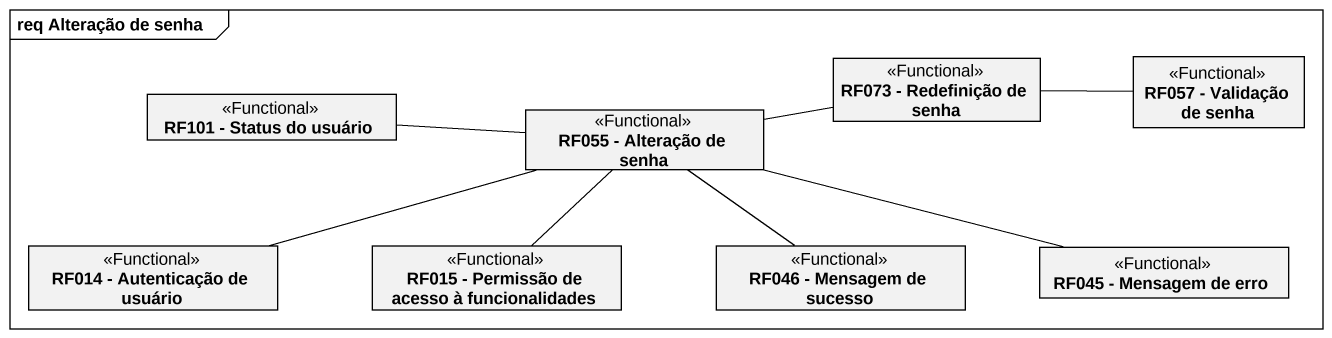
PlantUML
@startuml
mainframe req Alteração de senha
hide circle
hide empty members
class "RF073 - Redefinição de senha" as RF073_Redefinição_de_senha <<Functional>>
class "RF057 - Validação de senha" as RF057_Validação_de_senha <<Functional>>
class "RF101 - Status do usuário" as RF101_Status_do_usuário <<Functional>>
class "RF055 - Alteração de senha" as RF055_Alteração_de_senha <<Functional>>
class "RF014 - Autenticação de usuário" as RF014_Autenticação_de <<Functional>>
class "RF015 - Permissão de acesso à funcionalidades" as RF015_Permissão_de_acesso_à <<Functional>>
class "RF046 - Mensagem de sucesso" as RF046_Mensagem_de_sucesso <<Functional>>
class "RF045 - Mensagem de erro" as RF045_Mensagem_de_erro <<Functional>>
RF073_Redefinição_de_senha -left- RF055_Alteração_de_senha
RF057_Validação_de_senha -left- RF073_Redefinição_de_senha
RF101_Status_do_usuário -right- RF055_Alteração_de_senha
RF014_Autenticação_de -right- RF055_Alteração_de_senha
RF015_Permissão_de_acesso_à -up- RF055_Alteração_de_senha
RF046_Mensagem_de_sucesso -up- RF055_Alteração_de_senha
RF045_Mensagem_de_erro -left- RF055_Alteração_de_senha
@enduml
